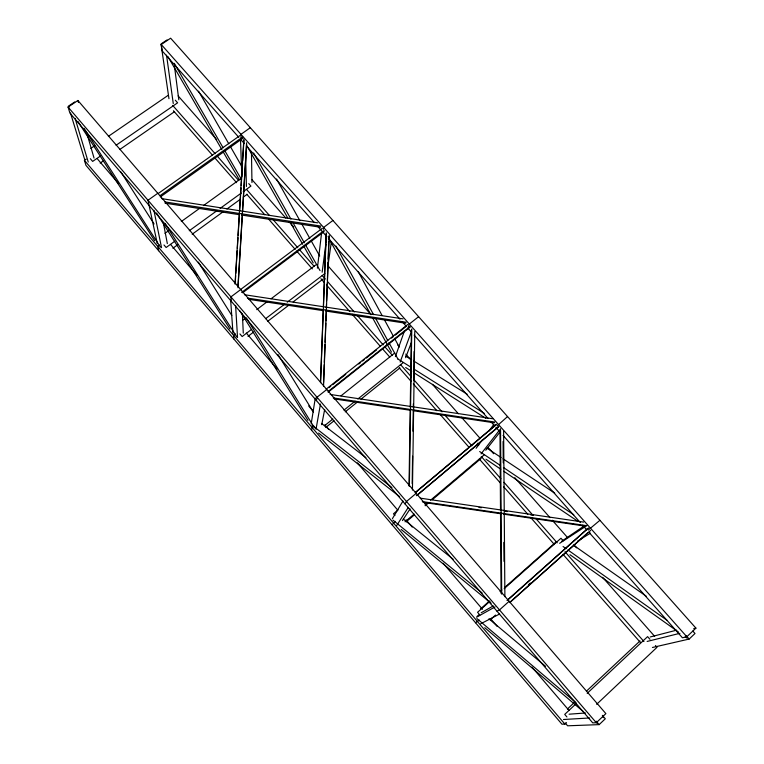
<?xml version="1.0" encoding="UTF-8"?>
<svg xmlns="http://www.w3.org/2000/svg" width="764" height="764" viewBox="0 0 764 764"><rect width="100%" height="100%" fill="white"/><g stroke="black" fill="none" stroke-linecap="round" stroke-linejoin="round"><path stroke-width="1.15" d="M412.445 490.058L414.776 331.519M409.017 485.789L410.192 409.657M410.23 407.279L411.433 329.952M409.361 486.353L411.786 328.978M412.178 483.536L412.579 456.184M412.952 431.202L413.248 410.984M413.305 407.422L413.353 403.85M413.706 380.061L414.126 351.516M320.469 382.382L323.229 309.993M323.363 306.44L326.113 234.051M320.574 382.697L326.266 232.867M323.554 382.525L324.222 364.734M324.308 362.356L324.967 344.564M325.063 342.186L325.77 323.21M325.856 320.832L326.257 310.155M326.343 307.777L326.476 304.225M326.61 300.663L327.269 282.861M327.364 280.493L328.023 262.692M328.157 259.139L328.826 241.338M328.912 238.97L328.998 236.592M323.535 386.412L329.16 235.407M235.035 284.084L243.878 139.019M235.245 282.804L235.675 275.68M235.818 273.311L237.193 250.764M237.337 248.386L237.986 237.709M238.139 235.341L239.438 213.977M239.581 211.599L241.023 187.868M241.166 185.499L242.541 162.952M242.685 160.574L243.917 140.404M237.948 286.624L246.6 142.773M238.005 287.713L242.35 215.333M242.57 211.771L246.629 144.148M317.394 268.154L321.596 232.886M323.363 229.401L323.602 227.452L332.923 220.462M322.15 272.223L325.798 244.299M326.094 241.968L326.553 238.473M327.661 268.03L331.299 242.236M311.215 423.667L315.293 398.025M311.616 430.294L312.075 427.477L313.851 426.054M316.458 400.632L317.012 397.232L326.772 389.506M316.009 429.282L320.469 404.06M321.739 424.688L324.652 409.59M395.389 356.635L404.481 330.812M408.243 327.068L409.323 324.041L418.605 316.688M400.155 362.05L411.213 332.139M405.617 357.695L411.385 342.501M392.419 518.632L402.972 501.022M392.123 524.82L395.122 521.344M404.996 503.896L406.477 501.499L416.179 493.334M396.774 525.412L408.253 507.43M402.466 520.599L410.067 508.919M476.125 448.277L482.533 439.663M488.941 431.039L493.916 424.335M497.135 425.873L507.535 416.561M481.062 453.892L499.284 430.38M485.761 450.235L500.181 431.794M596.283 722.715L605.871 713.624L77.899 100.485L68.072 107.094L69.896 113.053L592.74 722.878L596.283 722.715L68.072 107.094M588.987 532.365L682.453 637.797L686.836 636.756L695.928 628.132L170.63 38.2L161.242 44.503L162.169 50.901L238.788 137.319M565.331 723.136L567.604 725.8L599.148 724.625L605.298 718.781L602.357 715.352M652.446 647.48L689.166 639.048L695.001 633.499L692.814 631.035M596.636 704.322L657.011 647.309L655.445 645.532M86.208 159.122L84.412 160.354L85.95 165.349L561.951 724.205L564.863 724.081L566.458 722.582M567.451 708.982L574.366 702.498M586.456 691.162L640.012 640.948M575.951 703.864L564.73 714.397L566.917 716.957M587.182 693.34L647.605 636.622L649.954 639.296M507 600.456L587.726 528.478M507.63 600.103L588.538 527.962M509.139 601.297L499.494 609.911L497.02 611.229M599.912 520.303L588.251 530.063M528.64 584.613L530.417 583.028M490.24 619.814L495.559 615.068M509.75 602.395L588.089 532.47M509.779 602.605L590.677 530.369M477.156 616.367L478.77 614.924M561.75 541.189L583.868 526.167M479.324 620.072L475.514 622.736M480.556 608.898L489.438 601.02M500.095 591.565L501.872 589.989M504.536 587.621L556.049 541.915M489.982 601.258L477.557 612.289L479.84 614.963M504.183 588.652L560.986 538.238L563.249 540.816M405.016 521.802L414.136 514.096M425.07 504.851L427.802 502.54M430.533 500.229L484.3 454.761M406.209 521.793L414.327 514.926M425.156 505.768L428.757 502.712M432.367 499.666L481.091 458.448M415.196 492.532L496.428 424.297M415.721 492.379L495.855 425.061M398.034 509.96L393.47 513.79L394.94 515.509M416.351 495.702L498.481 426.618M417.784 494.776L498.816 426.618M325.76 427.448L334.107 420.754M345.223 411.825L357.266 402.16M360.971 399.18L399.887 367.942M324.528 425.72L332.856 419.044M343.962 410.134L355.069 401.224M357.848 398.999L403.201 362.623M341.021 395.828L394.73 352.997M326.238 389.096L407.785 324.461M328.931 387.682L330.802 386.202M332.674 384.722L345.748 374.36M358.822 363.989L360.684 362.508M362.556 361.028L364.428 359.548M366.29 358.068L376.566 349.922M391.512 338.07L393.374 336.59M395.246 335.109L406.448 326.228M328.224 391.416L409.762 326.696M328.119 392.218L410.297 326.973M247.994 336.341L253.638 332.034M267.744 321.281L288.429 305.495M293.137 301.914L323.229 278.956M235.379 334.03L233.593 335.386L233.841 338.987M251.547 329.389L242.159 336.542L239.915 333.916M265.643 318.655L284.428 304.339M287.245 302.2L324.824 273.579M242.494 320.431L245.339 318.273M256.742 309.64L267.199 301.713M271 298.839L315.656 265.003M240.65 289.48L322.322 228.293M240.708 289.556L230.919 296.89L231.215 301.207M241.625 292.421L324.232 230.451M242.618 292.784L324.089 231.645M172.884 248.233L177.706 244.728M192.184 234.223L223.059 211.819M226.918 209.021L240.421 199.213M243.315 197.112L247.173 194.314M174.813 241.214L166.141 247.498L163.973 244.957M189.262 230.747L217.205 210.511M220.099 208.419L241.29 193.063M243.219 191.668L250.926 186.082L248.768 183.627M159.533 245.101L157.747 246.39L158.654 250.716M164.938 233.326L168.796 230.556M181.326 221.522L199.633 208.333M203.491 205.554L241.08 178.47M157.804 193.282L147.996 200.244L157.317 243.659M250.315 127.693L240.966 134.33L241.157 139.993L244.299 143.546M158.215 193.512L239.915 135.581M160.058 195.66L242.732 136.966M160.306 196.94L242.78 138.351M100.18 163.057L103.121 161.023M119.747 149.534L174.517 111.678M100.456 156.018L92.645 161.405L90.333 158.702M116.08 145.246L177.62 102.815L175.319 100.208M90.82 148.388L94.726 145.704M108.402 136.326L167.994 95.452M74.7 101.946L68.388 106.186L69.075 108.44M167.058 39.919L161.032 43.968L168.959 98.699M559.64 543.299L584.966 526.826M577.632 541.103L590.534 533.11M481.196 612.766L493.267 605.928M476.564 617.226L495.072 606.902M480.651 623.806L499.627 613.989M650.25 636.966L676.57 630.176M693.693 628.686L695.928 628.132M647.137 641.445L679.931 633.308M569.094 714.197L585.415 712.984M563.488 719.507L589.684 717.969M420.343 498.166L583.601 522.108M478.961 507.42L481.32 507.764M504.909 511.221L507.258 511.565M530.846 515.022L533.205 515.366M422.32 501.604L586.886 525.718M423.17 502.378L501.06 513.79M503.419 514.134L586.026 526.234M330.134 394.425L492.742 418.739M333.247 397.91L494.795 422.053M334.24 398.913L410.707 410.335M413.057 410.688L494.222 422.817M244.385 294.713L403.01 318.874M247.431 298.075L406.171 322.246M248.634 299.307L323.707 310.738M326.056 311.091L405.827 323.239M161.777 198.65L317.681 222.83M164.757 201.897L320.784 226.077M165.072 203.176L239.294 214.674M241.653 215.047L320.593 227.271M405.579 355.967L411.634 359.729M413.649 360.98L467.129 394.176M398.073 359.109L411.137 367.322M414.145 369.222L484.452 413.486M405.684 367.522L411.7 371.333M413.716 372.603L485.952 418.385M487.117 448.248L501.041 457.493M503.027 458.811L554.74 493.133M479.668 451.534L500.468 465.524M503.438 467.52L573.764 514.802M485.961 459.202L500.792 469.22M503.762 471.226L577.928 521.363M573.372 545.114L646.401 596.331M563.078 546.527L565.99 548.59M567.929 549.975L666.905 620.206M569.982 554.702L678.422 631.99M685.203 636.823L687.142 638.207M321.443 423.409L365.889 457.636M311.932 425.08L391.875 487.527M318.617 433.102L399.601 496.648M403.268 519.014L453.147 559.248M392.944 520.093L482.113 592.988M401.167 529.442L491.156 603.283M488.941 618.84L545.544 666.303M476.87 618.525L575.989 702.641M484.758 627.702L583.696 711.933M686.244 635.753L689.166 639.048M161.242 44.503L686.836 636.756M246.667 146.21L314.348 222.563M317.499 226.115L326.935 236.764M329.294 239.418L400.021 319.209M402.38 321.864L406.314 326.295M407.88 328.071L411.032 331.624M414.174 335.167L488.091 418.548M491.242 422.1L494.384 425.653M495.96 427.42L499.895 431.87M503.056 435.423L580.315 522.586M582.684 525.26L586.628 529.7M178.127 95.901L216.651 139.602M252.044 179.731L285.889 218.122M289.04 221.694L293.768 227.051M327.622 265.442L371.027 314.682M397.872 345.118L399.448 346.904M405.76 354.066L410.469 359.405M432.443 384.33L458.343 413.706M461.485 417.268L480.327 438.632M488.167 447.523L493.639 453.73M514.764 477.681L549.956 517.6M552.305 520.265L567.165 537.121M574.241 545.143L576.61 547.826M602.615 577.326L654.633 636.316M477.357 443.263L478.818 444.915M172.683 105.394L215.152 153.707M217.52 156.391L238.75 180.552M246.619 189.51L269.463 215.486M273.397 219.965L297.817 247.746M299.383 249.532L314.348 266.56M322.198 275.489L325.321 279.041M327.67 281.706L354.248 311.951M357.38 315.503L383.175 344.86M384.741 346.636L392.553 355.527M400.393 364.447L411.385 376.948M413.744 379.632L442.012 411.796M445.154 415.368L471.856 445.746M481.272 456.452L500.831 478.713M503.963 482.275L532.928 515.213M536.051 518.775L557.185 542.822M565.007 551.723L643.947 641.521M173.438 110.751L212.43 155.149M214.77 157.814L236.611 182.682M246.753 194.228L264.707 214.674M268.613 219.115L295.152 249.341M296.709 251.117L312.323 268.899M320.918 278.688L324.051 282.25M326.4 284.924L349.874 311.655M352.223 314.329L380.396 346.407M382.745 349.081L389.783 357.094M399.19 367.809L410.975 381.226M413.334 383.91L436.903 410.745M440.045 414.327L469.115 447.427M479.314 459.04L500.439 483.096M503.571 486.658L527.819 514.277M530.951 517.839L554.425 544.57M563.02 554.358L640.327 642.381M596.206 721.187L599.148 724.625M97.238 158.702L118.076 183.073M170.563 244.451L196.873 275.221M246.361 333.104L277.131 369.079M308.666 405.961L313.278 411.366M324.843 424.879L328.711 429.406M357.332 462.888L397.567 509.932M406.066 519.873L412.245 527.103M443.13 563.221L482.514 609.28M491.004 619.212L497.183 626.432M531.925 667.077L568.989 710.415M84.412 160.354L564.863 724.081M84.059 128.285L160.421 247.135M77.976 121.533L154.653 240.698M120.913 172.015L154.07 223.976M164.995 223.365L236.783 336.934M156.572 213.051L229.983 328.998M198.353 262.157L231.798 315.465M239.992 311.015L307.94 420.372M246.314 317.862L314.51 427.821M277.991 354.563L313.402 412.121M168.013 56.698L221.885 149.629M223.078 151.702L239.247 179.578M174.249 63.307L223.098 147.738M224.883 150.833L241.567 179.664M198.573 91.183L228.761 143.727M230.537 146.822L241.777 166.399M253.619 152.981L290.912 219.039M293.242 223.164L304.311 242.771M305.476 244.843L320.049 270.637M247.001 145.886L288.009 218.37M289.776 221.474L302.659 244.251M303.833 246.323L313.211 262.892M276.558 179.024L299.889 220.653M301.637 223.776L309.802 238.339M311.55 241.462L319.715 256.036M329.446 239.428L370.798 314.577M372.517 317.709L391.474 352.156M335.912 246.027L373.577 314.663M375.286 317.786L387.835 340.658M388.981 342.74L398.111 359.376M358.278 271.726L382.067 315.437M384.33 319.6L393.393 336.255M394.53 338.337L399.066 346.665M596.417 721.655L597.314 723.518M602.567 715.82L603.445 717.692M70.46 112.957L84.623 159.246M75.101 118.372L88.252 162.063M77.899 100.485L78.482 102.491M87.201 134.426L94.039 158.081M153.898 210.281L161.538 247.698M163.391 222.916L167.326 243.573M166.533 55.142L173.266 103.551M174.45 66.096L178.814 99.788M230.613 299.488L232.991 333.285M235.608 305.447L237.528 337.507M242.389 313.412L243.277 333.171M240.498 139.143L241.816 176.742M245.626 156.63L246.438 186.464M251.452 152.046L251.967 182.52M503.619 431.221L504.889 596.655M503.094 441.468L503.256 462.841M503.858 542.392L504.001 561.387M500.544 428.699L501.69 594.153M499.962 429.454L500.506 510.199M500.525 512.577L501.069 593.332"/></g></svg>
